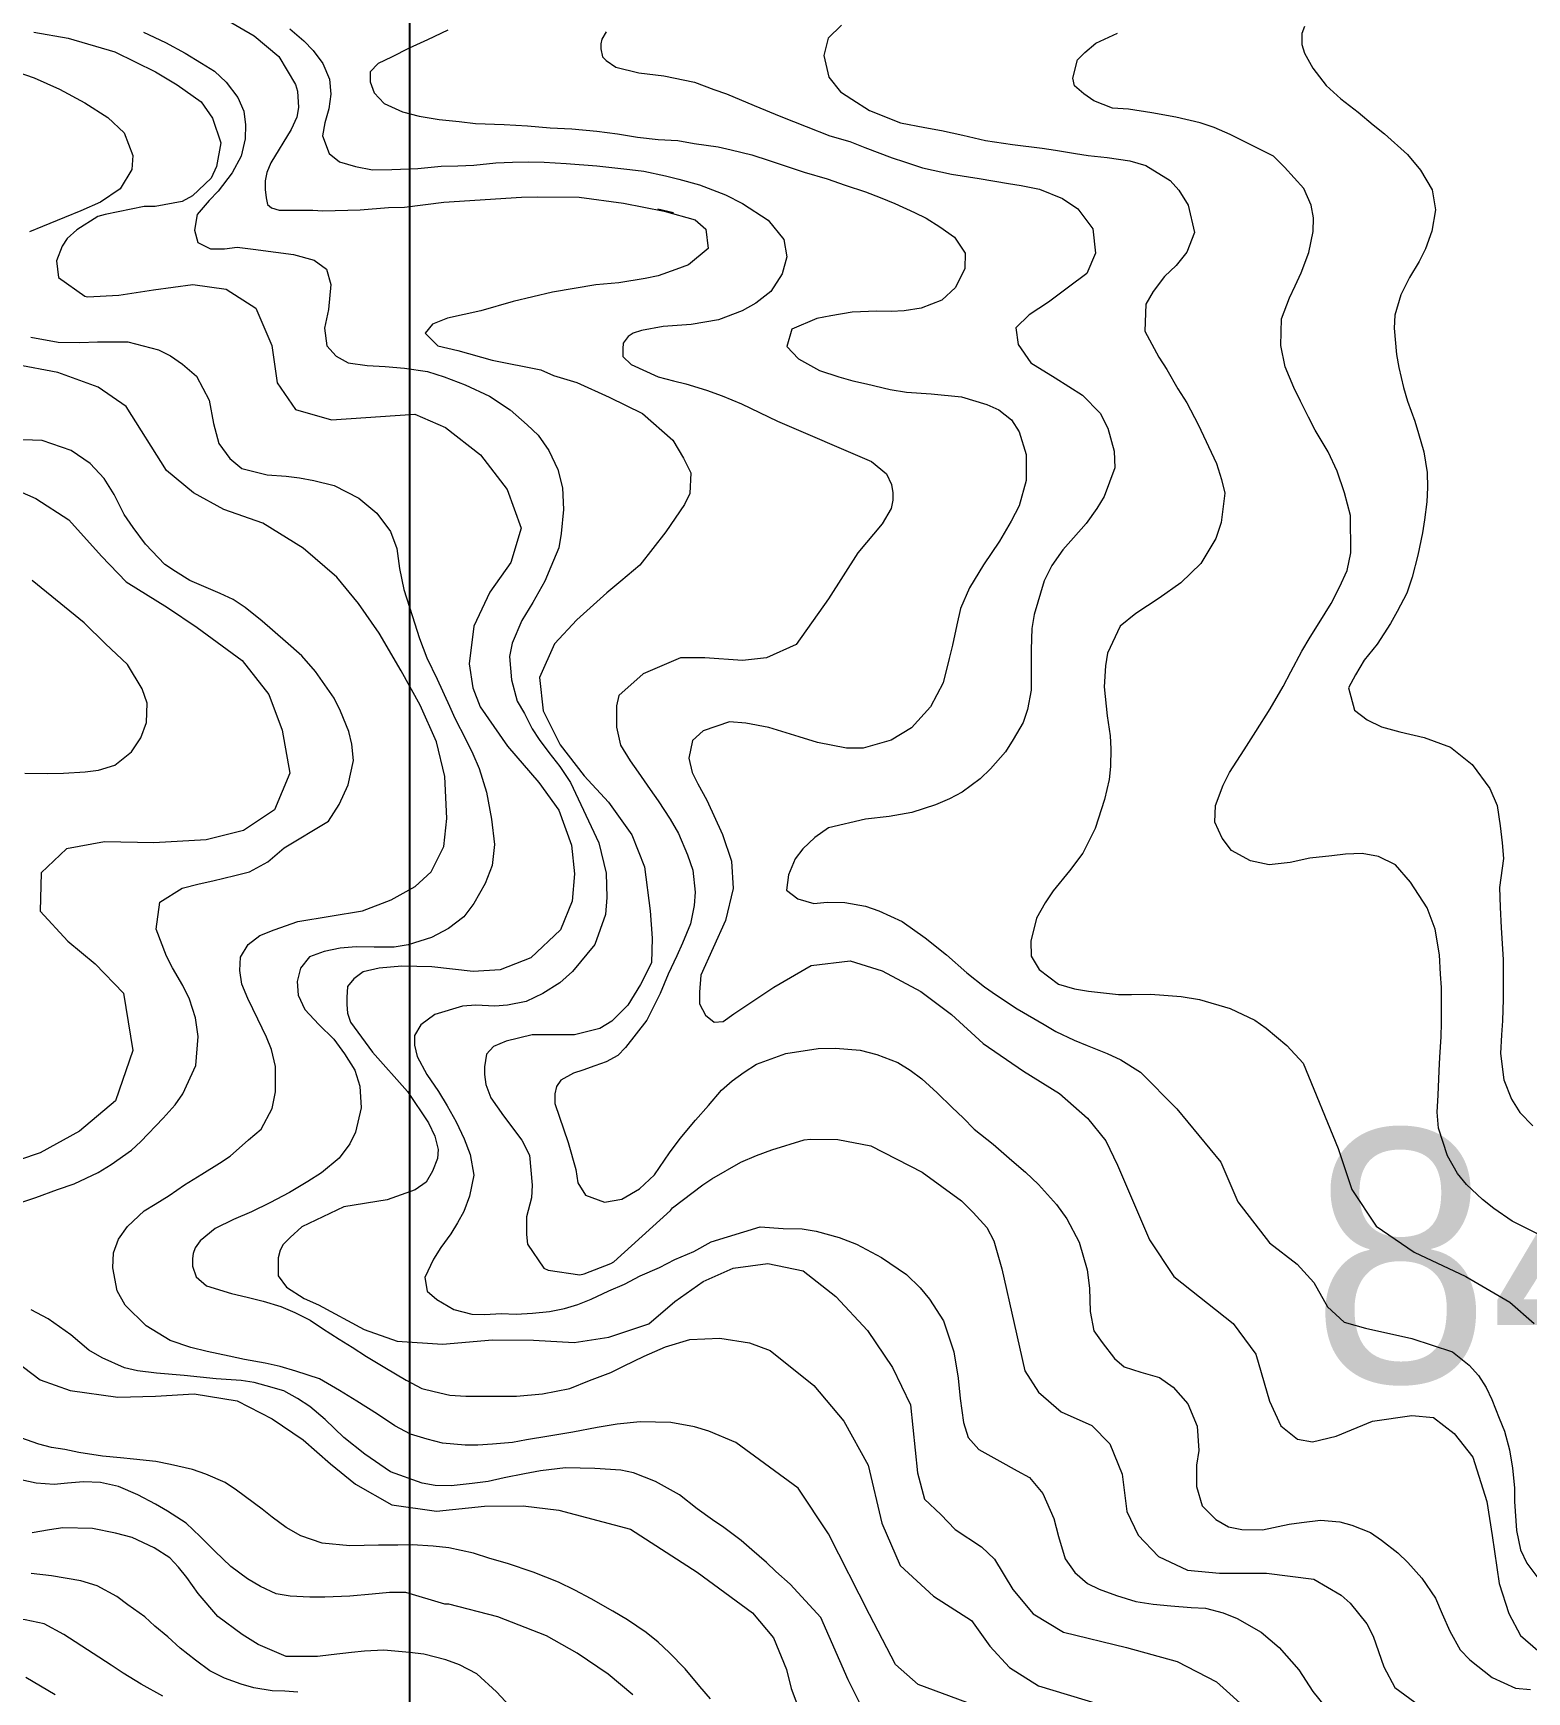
# Model space of a CAD drawing. Header units: metres. Extents: x 548946 to 557077, y 1838800 to 1845419.
# Drawn here: x 552881 to 553353, y 1840362 to 1840887 of the extents above; entities that cross this region are included whole.
import ezdxf
from ezdxf.enums import TextEntityAlignment as Align

# ---------------------------------------------------------------- set-up
doc = ezdxf.new("R2010")
doc.units = ezdxf.units.M
doc.header["$LTSCALE"] = 28
for name, color, linetype, lineweight in [('1', 7, 'Continuous', 13), ('2', 7, 'Continuous', 13), ('55', 7, 'Continuous', 35), ('60', 7, 'Continuous', 25)]:
    doc.layers.add(name, color=color, linetype=linetype, lineweight=lineweight)

msp = doc.modelspace()

# ---------------------------------------------------------------- linework, layer by layer
at = {"layer": '1'}
for points in [[(552940.37, 1840891.96), (552950.75, 1840885.99), (552958.59, 1840879.48), (552963.85, 1840870.61), (552964.48, 1840868.47), (552964.79, 1840863.33), (552964.22, 1840860.28), (552962.46, 1840856.33), (552956.05, 1840845.79), (552954.8, 1840842.71), (552954.24, 1840840.06), (552954.24, 1840837.4), (552954.52, 1840834.74), (552954.94, 1840832.65), (552956.19, 1840831.53), (552958.7, 1840830.83), (552960.93, 1840830.83), (552969.31, 1840830.8), (552972.44, 1840830.63), (552984.33, 1840830.91), (552993.31, 1840831.65), (552998.34, 1840831.82), (553010.74, 1840833.33), (553035.31, 1840834.89), (553040.34, 1840835.06), (553053.56, 1840834.98), (553067.64, 1840833.04), (553080.5, 1840830.56), (553080.5, 1840830.56), (553090.24, 1840827.78), (553093.68, 1840824.8), (553094.36, 1840818.66), (553088.19, 1840813.57), (553084.21, 1840812.09), (553078.61, 1840810.04), (553074.43, 1840809.19), (553066.16, 1840807.88), (553058.85, 1840807.2), (553045.12, 1840804.9), (553032.75, 1840801.97), (553022.46, 1840799.01), (553011.96, 1840796.68), (553007.13, 1840794.72), (553004.85, 1840791.87), (553008.92, 1840787.92), (553015.18, 1840786.41), (553026.01, 1840783.34), (553041.51, 1840780.27), (553045.46, 1840778.51), (553052.82, 1840776.35), (553063.06, 1840771.66), (553073.61, 1840766.48), (553083.22, 1840758.09), (553086.57, 1840752.38), (553088.9, 1840747.72), (553088.59, 1840741.2), (553086.91, 1840737.65), (553081, 1840729.09), (553072.73, 1840718.46), (553066.81, 1840713.39), (553062.29, 1840709.78), (553052.88, 1840701.23), (553045.83, 1840693.58), (553041.05, 1840682.94), (553042.22, 1840672.45), (553047.56, 1840661.65), (553055.12, 1840651.86), (553062.92, 1840643.53), (553070.28, 1840633.21), (553074.26, 1840623.03), (553076.03, 1840609.15), (553076.64, 1840600.48), (553076.43, 1840592.63), (553073.02, 1840585.78), (553069, 1840579.33), (553063.88, 1840574.21), (553060.16, 1840571.87), (553052.13, 1840569.86), (553038.72, 1840569.86), (553030.45, 1840567.85), (553026.43, 1840566.23), (553024.22, 1840563.82), (553023.62, 1840559.79), (553023.62, 1840557.37), (553024.02, 1840554.15), (553025.63, 1840549.92), (553029.65, 1840544.27), (553035.42, 1840536.59), (553037.89, 1840531.82), (553038.69, 1840522.32), (553038.49, 1840518.28), (553036.95, 1840512.28), (553036.93, 1840506.71), (553037.27, 1840503.64), (553042.39, 1840496.05)], [(553136.6, 1840889.35), (553132.37, 1840885.25), (553131.02, 1840879.77), (553132.56, 1840872.91), (553136.32, 1840868.25), (553139.83, 1840865.91), (553145.42, 1840862.36), (553155.21, 1840858.5), (553162.92, 1840857.01), (553168.23, 1840856.03), (553175.02, 1840854.57), (553182.1, 1840852.88), (553190.69, 1840851.61), (553200.06, 1840850.43), (553204.28, 1840849.86), (553210.65, 1840848.74), (553214.62, 1840848.14), (553220.67, 1840847.5), (553227.81, 1840846.47), (553232.92, 1840844.95), (553240.59, 1840840.2), (553243.27, 1840837.11), (553246.27, 1840832.37), (553248.26, 1840823.75), (553245.82, 1840817.5), (553242.51, 1840813.36), (553238.74, 1840809.82), (553235.22, 1840805.14), (553232.93, 1840801.12), (553232.58, 1840792.5), (553237, 1840784.27), (553239.51, 1840780.39), (553243.04, 1840774.27), (553245.86, 1840769.9), (553249.48, 1840763.02), (553255.27, 1840750.65), (553256.86, 1840745.62), (553257.86, 1840741.31), (553256.68, 1840731.95), (553255.01, 1840726.95), (553250.3, 1840719.02), (553243.95, 1840712.86), (553237.07, 1840708.07), (553229.67, 1840703.22), (553224.78, 1840699.17), (553220.77, 1840690.67), (553220.17, 1840686.7), (553219.74, 1840680.02), (553220.61, 1840670.88), (553221.58, 1840664.48), (553221.77, 1840660.34), (553221.74, 1840654.75), (553221.28, 1840650.67), (553219.76, 1840644.39), (553216.87, 1840635.22), (553212.92, 1840627.38), (553208.72, 1840621.84), (553203.57, 1840615.42), (553201, 1840611.63), (553198.28, 1840606.78), (553196.47, 1840599.55), (553196.61, 1840594.76), (553199.15, 1840590.61), (553205.26, 1840585.95), (553210.36, 1840584.44), (553214.73, 1840583.75), (553224.21, 1840582.71), (553228.38, 1840582.65), (553234.35, 1840582.79), (553238.54, 1840582.47), (553244.05, 1840582.03), (553249.88, 1840581.11)], [(552881.05, 1840887.18), (552891.89, 1840885.28), (552906.62, 1840880.96), (552919.5, 1840874.62), (552926.43, 1840870.46), (552934.03, 1840865.09), (552937.58, 1840859.91), (552940.25, 1840852.18), (552938.89, 1840844.65), (552937.1, 1840840.95), (552931.24, 1840835.38), (552927.94, 1840833.59), (552919.44, 1840831.99), (552915.94, 1840831.99), (552903.66, 1840829.46), (552901.27, 1840828.81), (552894.62, 1840824.57), (552891.55, 1840821.9), (552890.01, 1840819.4)], [(552915.75, 1840887.14), (552922.74, 1840883.88), (552928.96, 1840880.53), (552934.13, 1840877.33), (552938.18, 1840874.79), (552941.94, 1840871.3), (552945.59, 1840866.5), (552947.5, 1840862.16), (552947.98, 1840857.79), (552947.95, 1840853.36), (552946.6, 1840847.88), (552943.8, 1840842.63), (552939.37, 1840836.81), (552936.57, 1840833.9), (552932.77, 1840829.45), (552931.88, 1840824.54), (552932.96, 1840820.63), (552936.95, 1840818.6), (552941.38, 1840818.56), (552945.35, 1840819.13), (552950.49, 1840818.53), (552957.62, 1840817.49), (552963.16, 1840816.8), (552969.73, 1840815.05), (552973.69, 1840812.11), (552975, 1840807.31), (552974.31, 1840799.43), (552973.02, 1840793.44), (552973.75, 1840787.93), (552976.72, 1840784.61), (552980.46, 1840782.55), (552986.54, 1840781.66), (552992.16, 1840781.37), (552998.33, 1840780.88), (553005.61, 1840779.73), (553010.86, 1840778.1), (553017.51, 1840775.58), (553025.19, 1840772), (553031.78, 1840767.65), (553037.12, 1840762.91), (553040.6, 1840759.65), (553043.99, 1840754.82), (553046.87, 1840748.77), (553048.29, 1840742.94), (553048.65, 1840736.09), (553047.93, 1840728.47), (553047.13, 1840723.96), (553044.67, 1840717.96), (553042.69, 1840713.45), (553038.89, 1840706.66), (553035.48, 1840700.95), (553032.37, 1840693.85), (553031.53, 1840689.59), (553032.21, 1840682.26), (553034, 1840675.43), (553036.26, 1840671.52), (553038.73, 1840666.72), (553040.93, 1840663.32), (553043.98, 1840659.23), (553047.46, 1840654.8), (553050.88, 1840649.72), (553059.76, 1840630.7), (553062.17, 1840621.03), (553062.37, 1840613.37), (553061.97, 1840607.94), (553058.55, 1840598.47), (553051.48, 1840589.96), (553047.45, 1840586.39), (553042.11, 1840582.94), (553036.8, 1840580.41), (553030.94, 1840579.24), (553026.94, 1840578.93), (553020.92, 1840579.31), (553016.66, 1840578.97), (553007.96, 1840576.31), (553003.54, 1840573.08), (553001.53, 1840569.66), (553001.53, 1840566.64), (553002.33, 1840563.01), (553005.39, 1840557.31), (553009.1, 1840552)], [(553012.05, 1840887.73), (553005.63, 1840884.68), (552999.8, 1840882.09), (552994.26, 1840879.27), (552989.94, 1840877.21), (552987.48, 1840874.58), (552987.48, 1840873.1), (552987.48, 1840871.46), (552988.74, 1840868), (552991.85, 1840864.57)], [(553062.09, 1840887.25), (553060.78, 1840884.95), (553060.45, 1840883.47)], [(553060.45, 1840883.47), (553060.45, 1840881.83), (553060.94, 1840879.36), (553062.09, 1840878.21), (553065.23, 1840876.03), (553072.46, 1840874.23), (553080.36, 1840873.28), (553090.07, 1840871.35), (553096.18, 1840869.04), (553100.23, 1840867.66), (553108.96, 1840863.94), (553117.41, 1840860.45), (553125.43, 1840857.3), (553132.91, 1840854.35), (553139.22, 1840852.58), (553143.98, 1840850.63), (553152.66, 1840847.42), (553156.57, 1840846.16), (553162.25, 1840844.19), (553171.44, 1840842.21), (553180.18, 1840840.83), (553189.46, 1840839.25), (553193.42, 1840838.65), (553199.28, 1840837.47), (553206.5, 1840834.5), (553211.4, 1840831.26), (553216.14, 1840824.89), (553216.99, 1840817.18), (553214.18, 1840810.76), (553208.41, 1840806.48), (553202.04, 1840801.75), (553195.98, 1840797.7), (553191.75, 1840793.6), (553192.46, 1840788.34), (553196.48, 1840782.54), (553204.16, 1840777.79), (553212.83, 1840772.25), (553218.39, 1840766.62), (553220.87, 1840761.82), (553222.84, 1840754.62), (553223.03, 1840749.31), (553219.74, 1840740.23), (553217.42, 1840736.47), (553214.05, 1840731.67), (553209.99, 1840727.19), (553206.64, 1840723.32), (553203.16, 1840718.38), (553200.7, 1840713.56), (553197.57, 1840702.94), (553196.77, 1840698.43), (553196.59, 1840691.78), (553196.64, 1840683.07), (553196.58, 1840678.9), (553195.43, 1840672.79), (553194.06, 1840668.74), (553190.88, 1840663.31), (553188.45, 1840659.41), (553183.71, 1840654.07), (553180.42, 1840650.85), (553174.76, 1840646.71), (553170.71, 1840644.58), (553166.37, 1840642.67), (553158.83, 1840640.28), (553151.69, 1840638.97), (553144.23, 1840638.15), (553132.44, 1840635.42), (553128.1, 1840632.34), (553124.32, 1840628.8), (553121.95, 1840625.55), (553119.78, 1840620.5), (553119.14, 1840615.62), (553122.82, 1840612.9), (553127.79, 1840611.5), (553132.05, 1840611.84), (553137.64, 1840611.8), (553144.15, 1840610.57), (553148.35, 1840609.08), (553155.74, 1840605.73), (553163.07, 1840600.56), (553169.77, 1840595.18), (553176.25, 1840589.52), (553181.81, 1840585.06), (553185.61, 1840582.49), (553192.2, 1840578.14), (553200.67, 1840573.22), (553204.44, 1840570.91), (553210.21, 1840568.16), (553214.29, 1840566.53), (553220.68, 1840563.98), (553224.93, 1840561.98), (553231.21, 1840558.12), (553242.69, 1840546.46), (553256.65, 1840529.6), (553261.95, 1840517.08), (553272.05, 1840504.07), (553280.72, 1840497.33), (553286.01, 1840491.55), (553290.34, 1840483.84), (553295.63, 1840479.03), (553302.37, 1840477.1), (553317.08, 1840473.81)], [(553325.39, 1840550.8), (553325.72, 1840558.51), (553325.89, 1840562.82), (553326.36, 1840569.25), (553326.39, 1840573.67), (553326.42, 1840578.1), (553326.46, 1840584.87), (553326.12, 1840589.12), (553325.84, 1840595.2), (553324.42, 1840603.37), (553321.85, 1840610.11), (553316.67, 1840618.25), (553311.9, 1840623.71), (553306.54, 1840626.37), (553301.37, 1840627.23), (553296.06, 1840627.04), (553291.69, 1840626.56), (553284.75, 1840625.79), (553278.53, 1840624.46), (553271.85, 1840623.72), (553265.99, 1840624.9), (553260.03, 1840628.27), (553257.01, 1840632.1), (553254.76, 1840637.19), (553254.96, 1840642.41), (553257.37, 1840648.92), (553259.4, 1840652.91), (553263.94, 1840660.05), (553267.72, 1840665.92), (553272.26, 1840673.06), (553276.3, 1840680.13), (553278.79, 1840684.7), (553282.22, 1840691.32), (553284.85, 1840695.77), (553287.74, 1840700.25), (553291.48, 1840706.39), (553294.17, 1840711.5), (553296.58, 1840716.83), (553297.78, 1840722.43), (553297.65, 1840734.25), (553295.69, 1840741.44), (553293.38, 1840748.21), (553290.62, 1840754.41), (553286.48, 1840761.24), (553284.35, 1840765.3), (553281.84, 1840770.35), (553279.67, 1840774.67), (553277, 1840781.26), (553275.6, 1840788), (553275.84, 1840796.48), (553278.36, 1840803.13), (553280.16, 1840806.84), (553282.05, 1840810.95), (553284.45, 1840817.46), (553285.8, 1840824.11), (553285.98, 1840828.42), (553285.15, 1840832.36), (553282.87, 1840837.7), (553276.8, 1840844.45), (553273.29, 1840847.96), (553259.54, 1840854.77), (553254.48, 1840856.95), (553250.03, 1840858.41), (553242.41, 1840860.3), (553234.75, 1840861.59), (553227.37, 1840862.74), (553222.28, 1840863.07), (553216.38, 1840865.37), (553213.26, 1840867.67), (553210.31, 1840870.14), (553209.82, 1840872.61), (553211.3, 1840878.36), (553213.59, 1840880.67), (553217.08, 1840883.65), (553223.88, 1840886.87)], [(552872.94, 1840875.53), (552881.19, 1840872.67), (552889.12, 1840869.12), (552897.14, 1840864.8), (552904.42, 1840860.14), (552909.64, 1840855.26), (552912.37, 1840848.14), (552912.08, 1840843.69), (552908.33, 1840837.55), (552902.16, 1840833.36), (552895.96, 1840830.6), (552890.74, 1840828.46), (552883.77, 1840825.62), (552879.65, 1840823.99)], [(552991.85, 1840864.57), (552997.72, 1840861.96), (553002.95, 1840860.59), (553009.31, 1840859.47), (553015.62, 1840858.86), (553020.76, 1840858.26), (553029.9, 1840857.96), (553037.24, 1840857.47), (553044.46, 1840856.84), (553051.25, 1840856.55), (553059.13, 1840855.85), (553065.73, 1840855.02), (553072.09, 1840853.9), (553078.55, 1840853.18), (553084.83, 1840852.83), (553089.99, 1840851.97), (553097.53, 1840850.85), (553101.67, 1840849.87), (553108.21, 1840848.38), (553113.74, 1840846.52), (553118.74, 1840844.86), (553124.82, 1840842.8), (553132.07, 1840840.73), (553137.75, 1840838.76), (553144.23, 1840836.61), (553148.85, 1840834.78), (553153.47, 1840832.95), (553159.64, 1840830.12), (553163.35, 1840828.31), (553167.69, 1840825.54), (553172.34, 1840822.28), (553175.76, 1840817.19), (553175.64, 1840812.37), (553172.66, 1840806.32), (553168.29, 1840802.33), (553161.81, 1840799.79), (553156.44, 1840798.94), (553152.3, 1840798.74), (553147.73, 1840798.89), (553139.96, 1840798.56), (553133.2, 1840797.42), (553128.74, 1840796.54), (553120.91, 1840793.21), (553119.31, 1840787.7), (553122.99, 1840783.81), (553129.64, 1840780.12), (553135.72, 1840778.06), (553140.14, 1840776.86), (553144.54, 1840775.91), (553152.02, 1840774.13), (553157.18, 1840773.27), (553164.92, 1840772.69), (553174.51, 1840771.8), (553182.59, 1840769.31), (553186.42, 1840767.65), (553190.41, 1840764.45), (553192.78, 1840760.67), (553195, 1840753.51), (553194.99, 1840745.31), (553192.75, 1840737.26), (553190.29, 1840732.44), (553186.58, 1840726.05), (553181.54, 1840718.6), (553177.14, 1840711.35), (553174.22, 1840704.79), (553173.1, 1840699.59), (553171.73, 1840693.2), (553170.64, 1840688.92), (553168.74, 1840681.3), (553164.77, 1840673.7), (553158.74, 1840667.06), (553152.28, 1840663.1), (553143.46, 1840660.56), (553138.12, 1840660.63), (553128.95, 1840662.35), (553123.16, 1840664.18), (553113.6, 1840667.16), (553106.29, 1840668.56), (553101.18, 1840668.91), (553092.78, 1840666.04), (553089.47, 1840663.07), (553088.26, 1840657.48), (553089.29, 1840652.91), (553091.11, 1840649.34), (553094.02, 1840644.19), (553098.93, 1840633.32), (553101.75, 1840624.86), (553102.35, 1840616.2), (553099.85, 1840606.06), (553092.1, 1840588.8), (553091.7, 1840583.36), (553091.7, 1840579.73), (553093.51, 1840576.1), (553096.32, 1840573.89), (553099.13, 1840574.09), (553102.55, 1840576.51), (553115.2, 1840584.97), (553126.95, 1840591.84), (553139.35, 1840593.35), (553149.41, 1840590.19), (553161.67, 1840583.65)], [(552890.01, 1840819.4), (552888.19, 1840814.79), (552888.9, 1840809.56), (552897.2, 1840803.62), (552898, 1840803.45), (552907.92, 1840803.9), (552918.87, 1840805.63), (552931.38, 1840807.28), (552941.9, 1840805.86), (552951.26, 1840799.78), (552956.32, 1840788.03), (552958.02, 1840776.18), (552963.88, 1840767.76), (552975.25, 1840764.49), (553001.61, 1840766.25), (553011.28, 1840762.02), (553022.34, 1840753.4), (553030.81, 1840742.43), (553035.28, 1840730.23), (553031.95, 1840719.37), (553025.35, 1840709.96), (553020.21, 1840699.15), (553018.77, 1840687.32), (553019.98, 1840679.67), (553022.25, 1840673.73), (553030.9, 1840661.22), (553040.85, 1840649.76), (553047.13, 1840641), (553051.13, 1840629.9), (553052.13, 1840620.84), (553051.33, 1840612.17), (553047.71, 1840603.11), (553038.27, 1840594.24), (553028.63, 1840590.42), (553020.04, 1840589.94), (553006.95, 1840591.42), (552997.51, 1840591.62), (552990.28, 1840591.01), (552985.26, 1840589.81), (552982.25, 1840587.59), (552980.24, 1840585.17), (552980.04, 1840581.75), (552980.04, 1840579.53), (552980.24, 1840576.71), (552981.24, 1840573.89), (552988.16, 1840564.37), (552999.25, 1840552.01), (553005.95, 1840542.05), (553007.96, 1840537.82), (553008.96, 1840533.59), (553008.76, 1840530.77), (553007.16, 1840526.74), (553005.15, 1840523.31), (553001.73, 1840520.89), (552992.83, 1840517.74), (552979.09, 1840515.44), (552965.79, 1840509.2), (552962.17, 1840505.78), (552959.96, 1840503.56), (552958.96, 1840501.75), (552958.35, 1840499.33), (552958.35, 1840496.91), (552958.35, 1840493.69), (552960.97, 1840490.06), (552966.59, 1840486.43), (552971.13, 1840484.5), (552985.6, 1840476.66), (552995.98, 1840473.02), (553010.34, 1840472.02), (553026.12, 1840473.39), (553039.09, 1840473.27), (553052, 1840472.5), (553062.94, 1840474.24), (553075.68, 1840478.5), (553083.84, 1840485.5), (553092.86, 1840491.81), (553102.35, 1840496.1), (553113.33, 1840497.58), (553124.47, 1840495.19), (553134.82, 1840487.15), (553144.83, 1840476.34), (553152.74, 1840464.66), (553158.39, 1840452.84), (553160.64, 1840431.33), (553162.88, 1840422.98), (553168.02, 1840418.16), (553172.51, 1840413.35), (553180.85, 1840407.89), (553185.02, 1840404.04), (553190.8, 1840394.4), (553197.21, 1840386.7), (553206.84, 1840380.92), (553226.73, 1840376.1), (553242.77, 1840371.61), (553255.29, 1840365.18), (553265.88, 1840355.55)], [(552880.08, 1840790.61), (552888.7, 1840789.09), (552895.61, 1840788.94), (552901.18, 1840789.17), (552910.8, 1840789.19), (552920.45, 1840786.61), (552924.3, 1840784.69), (552928.09, 1840782.12), (552932.55, 1840778.31), (552936.51, 1840770.69), (552937.84, 1840763.29), (552939.58, 1840756.98), (552943.08, 1840752.29), (552946.82, 1840749.06), (552954.84, 1840747.09), (552960.87, 1840746.71), (552965.09, 1840746.13), (552969.6, 1840745.33), (552976.02, 1840743.7), (552983.87, 1840739.75), (552989.61, 1840734.92), (552993.88, 1840729.15), (552995.91, 1840723.78), (552996.73, 1840717.49), (552998.12, 1840710.75), (553000.71, 1840702.59), (553003.07, 1840695.3), (553005.44, 1840689.19), (553008.66, 1840682.39), (553012.59, 1840673.85), (553014.3, 1840670.14), (553017.77, 1840663.37), (553019.97, 1840658.8), (553021.91, 1840654.2), (553024.3, 1840646.66), (553025.89, 1840638.12), (553026.76, 1840630.15), (553026.07, 1840623.45), (553023.84, 1840617.74), (553020.24, 1840611.49), (553017.06, 1840607.24), (553012.26, 1840603.59), (553006.86, 1840600.65), (552999.44, 1840598.4), (552995.1, 1840597.66), (552988.73, 1840597.61), (552982.99, 1840597.76), (552977.97, 1840597.34), (552972.88, 1840596.26), (552968.26, 1840594.58), (552965.4, 1840591.01), (552964.31, 1840586.73), (552964.65, 1840582.48), (552966.84, 1840577.91), (552971.26, 1840573.19), (552975.94, 1840568.5), (552979.3, 1840563.93), (552982.61, 1840558.7), (552984.21, 1840553.68), (552984.57, 1840546.82)], [(552876.93, 1840516.89), (552881.7, 1840518.46), (552888.58, 1840520.91), (552893.84, 1840522.79), (552901.38, 1840526.35), (552905.52, 1840528.89), (552911.92, 1840533.36), (552914.87, 1840536.16), (552921.98, 1840543.57), (552925.81, 1840547.77), (552928.16, 1840551.28), (552932.25, 1840560.18), (552933.06, 1840569.37), (552932.15, 1840575.26), (552930.33, 1840581.17), (552928.16, 1840585.48), (552924.94, 1840591.11), (552922.97, 1840594.79), (552919.7, 1840603.28), (552920.96, 1840611.87), (552928.02, 1840616.29), (552933.33, 1840617.65), (552937.64, 1840618.65), (552944.61, 1840620.33), (552949.3, 1840621.49), (552955.07, 1840624.6), (552960.3, 1840629.08), (552974.32, 1840637.51), (552977.64, 1840642.82), (552980.47, 1840648.99), (552982.22, 1840656.72), (552981.66, 1840661.86), (552980.69, 1840665.92), (552978.04, 1840672.26), (552976.02, 1840676.46), (552970.14, 1840684.91), (552965.84, 1840689.77), (552960.64, 1840694.4), (552953.31, 1840700.75), (552947.89, 1840705.09), (552944.1, 1840707.67), (552939.99, 1840709.56), (552930.43, 1840713.7), (552925.83, 1840716.45), (552922.47, 1840718.68), (552916.42, 1840725.17), (552912.46, 1840730.45), (552909.66, 1840734.57), (552906.5, 1840740.85), (552903.33, 1840745.97), (552898.91, 1840750.68), (552892.86, 1840754.83), (552883.67, 1840757.98), (552874.54, 1840758.27)], [(552867.49, 1840745.78), (552881.65, 1840739.58), (552892.11, 1840732.84), (552902.46, 1840721.3), (552910.23, 1840713.22), (552923.31, 1840705.09), (552932.69, 1840698.75), (552946.93, 1840688.29), (552955.38, 1840677.57), (552959.62, 1840666.25), (552962.03, 1840652.66), (552957.23, 1840641.12), (552947.33, 1840634.58), (552935.62, 1840631.59), (552919.01, 1840630.65), (552903.43, 1840630.99), (552891.37, 1840628.75), (552883.41, 1840621.13), (552883.07, 1840609.04), (552891.77, 1840599.52), (552900.47, 1840592.32), (552909.4, 1840583.08), (552912.33, 1840564.89), (552906.84, 1840548.99), (552895.47, 1840539.44), (552883.01, 1840532.61), (552869.54, 1840528.01)], [(552878.23, 1840652.68), (552885.4, 1840652.56), (552890.45, 1840652.73), (552897.31, 1840653.09), (552901.53, 1840653.69), (552906.7, 1840655.17), (552911.96, 1840659.39), (552914.85, 1840663.87), (552916.65, 1840668.75), (552916.88, 1840674.89), (552915.35, 1840679.4), (552910.73, 1840687.08), (552903.77, 1840693.6), (552896.92, 1840700.26), (552880.49, 1840713.67)], [(553161.67, 1840583.65), (553171.42, 1840576.32), (553181.37, 1840567.19), (553194.14, 1840558.37), (553205.54, 1840551.35), (553214.44, 1840543.53), (553220.2, 1840536.41), (553223.93, 1840528.64), (553234.03, 1840505.04), (553241.73, 1840493.48), (553260.5, 1840478.55), (553267.72, 1840468.91), (553272.05, 1840453.98), (553275.56, 1840446.14), (553280.89, 1840441.97), (553285.64, 1840441.08), (553293.06, 1840442.87), (553304.62, 1840447.63), (553317.08, 1840449.41), (553323.9, 1840448.82), (553330.43, 1840443.76), (553336.36, 1840436.32), (553340.74, 1840422.22), (553342.48, 1840411.51), (553344.72, 1840396.31), (553347.7, 1840386.84), (553351.43, 1840379.86), (553356.89, 1840375.13)], [(553249.88, 1840581.11), (553259.55, 1840578.28), (553267.37, 1840574.59), (553270.91, 1840571.99), (553277.46, 1840566.52), (553282.64, 1840560.91), (553293.71, 1840533.93), (553298.04, 1840520.93), (553305.74, 1840509.37), (553317.77, 1840501.18), (553334.14, 1840493.48), (553348.09, 1840485.29), (553355.79, 1840478.55)], [(553009.1, 1840552), (553011.81, 1840547.48), (553014.72, 1840542.34), (553017.25, 1840537.03), (553019.1, 1840532.03), (553020.21, 1840525.52), (553018.86, 1840518.87), (553017.06, 1840513.99), (553015.11, 1840510.39), (553013.03, 1840506.91), (553009.85, 1840502.66), (553007.54, 1840498.89), (553004.79, 1840493.13), (553005.53, 1840488.79), (553008.55, 1840486.13), (553013.97, 1840482.95), (553019.6, 1840481.49), (553023.77, 1840481.43), (553028.93, 1840481.74), (553033.64, 1840481.48), (553038.81, 1840481.79), (553044.21, 1840482.38), (553048.92, 1840483.29), (553053.2, 1840484.54), (553057.43, 1840486.31), (553063, 1840488.87), (553067.97, 1840490.98), (553072.89, 1840493.6), (553078.97, 1840496.23), (553083.88, 1840498.85), (553089.85, 1840501.33), (553095.37, 1840504.4), (553110.85, 1840509.1), (553118.18, 1840508.61), (553124.18, 1840508.49), (553128.55, 1840507.8), (553135.8, 1840505.73), (553141.36, 1840503.62), (553149.24, 1840499.41), (553157.11, 1840494.04), (553161.48, 1840489.84), (553164.47, 1840486.26), (553168.86, 1840479.46), (553172.17, 1840469.55), (553173.47, 1840461.24), (553174.18, 1840454.82), (553175.14, 1840447.25), (553176.71, 1840442.48), (553179.99, 1840438.68), (553186.64, 1840434.99), (553192.17, 1840431.96), (553196.05, 1840429.79), (553200.24, 1840424.79), (553203.72, 1840416.84), (553205.26, 1840411.16), (553207.33, 1840404.11), (553210.41, 1840399.76), (553214.44, 1840396.31), (553218.15, 1840394.5), (553223.57, 1840392.5), (553229.76, 1840390.58), (553235.19, 1840389.75), (553240.84, 1840389.2), (553247.26, 1840388.74), (553251.72, 1840388.45), (553257.34, 1840386.98), (553261.82, 1840385.27), (553269.33, 1840380.89), (553275.06, 1840376.06), (553281.31, 1840368.95), (553285.7, 1840362.15), (553291.11, 1840355.46)], [(553356.76, 1840506.92), (553352.76, 1840508.95), (553348.77, 1840510.98), (553343, 1840514.9), (553339.44, 1840517.76), (553334.36, 1840522.53), (553331.51, 1840525.99), (553328.29, 1840531.62), (553325.5, 1840540.41), (553325.08, 1840545.44), (553325.39, 1840550.8)], [(552984.57, 1840546.82), (552982.82, 1840539.09), (552981.02, 1840535.38), (552977.62, 1840530.84), (552972.02, 1840526.19), (552967.76, 1840523.51), (552961.9, 1840520.01), (552955.76, 1840516.73), (552949.96, 1840513.88), (552944.25, 1840511.43), (552938.45, 1840508.58), (552933.65, 1840504.77), (552932.04, 1840502.55), (552931.44, 1840500.74), (552931.24, 1840499.13), (552931.24, 1840496.71), (552932.44, 1840493.29), (552935.66, 1840490.46), (552943.57, 1840488.08), (552948.51, 1840486.93), (552953.59, 1840485.67), (552959.24, 1840483.95), (552963.61, 1840482.09), (552968.43, 1840479.63), (552972.37, 1840476.94), (552977.68, 1840473.62), (552981.73, 1840471.08), (552986.35, 1840468.08), (552992.06, 1840464.67), (552998.88, 1840460.61), (553003.84, 1840458.04), (553007.72, 1840457.04), (553012.66, 1840455.89), (553017.77, 1840455.54), (553024.8, 1840455.53), (553033.76, 1840455.61), (553042.01, 1840456.26), (553050.67, 1840457.99), (553056.89, 1840460.5), (553063.63, 1840463.06), (553067.58, 1840465.06), (553074.12, 1840468.25), (553080.94, 1840471.21), (553088.63, 1840473.49), (553098.08, 1840473.88), (553107.47, 1840472.44), (553113.98, 1840470.04), (553127.82, 1840458.95), (553137.3, 1840447.71), (553145, 1840433.74), (553149.33, 1840415.44), (553155.11, 1840401.95), (553165.69, 1840392.32), (553177.73, 1840384.61), (553183.5, 1840376.42), (553189.76, 1840369.68), (553198.9, 1840363.9), (553218.15, 1840358.12)], [(553042.39, 1840496.05), (553043.75, 1840495.42), (553053.76, 1840493.94), (553055.15, 1840494.23), (553063.6, 1840497.5), (553064.56, 1840498.12), (553082.45, 1840514.36), (553083.13, 1840515.21), (553092.69, 1840522.49), (553095.59, 1840524.37), (553104.71, 1840529.66), (553109.66, 1840531.76), (553114.52, 1840533.47), (553124.79, 1840536.68), (553126.83, 1840536.91), (553135.39, 1840536.82), (553145.86, 1840534.75), (553162.06, 1840526.44), (553174.6, 1840517.34), (553178.24, 1840513.73), (553182.54, 1840508.9), (553184.83, 1840504.68), (553187.35, 1840495.87), (553191.2, 1840478.53), (553194.57, 1840463.6), (553198.9, 1840456.86), (553206.12, 1840450.6), (553215.75, 1840446.26), (553221.52, 1840440.48), (553225.37, 1840430.85), (553226.91, 1840419.06), (553230.47, 1840411.63), (553236.92, 1840404.84), (553246.07, 1840400.5), (553256.17, 1840399.54), (553271.09, 1840399.54), (553286.05, 1840397.7), (553294.68, 1840392.6), (553297.55, 1840390.07), (553302.81, 1840383.53), (553304.8, 1840379.61), (553308.21, 1840369.89), (553311.65, 1840363.4), (553321.13, 1840356.39)], [(553146.44, 1840350.41), (553138.74, 1840365.83), (553130.08, 1840385.57), (553120.3, 1840396.08), (553115.82, 1840400.14), (553112.91, 1840402.94), (553108.18, 1840406.97), (553104.87, 1840409.86), (553099.33, 1840414.06), (553095.82, 1840416.41), (553090.89, 1840419.89), (553085.32, 1840424.35), (553077.7, 1840428.59), (553070.77, 1840431.34), (553066.77, 1840432.2), (553058.52, 1840432.72), (553049.27, 1840432.87), (553041.3, 1840431.99), (553036.34, 1840431.05), (553029.85, 1840429.69), (553024.77, 1840428.61), (553019.77, 1840427.93), (553013.09, 1840427.19), (553008.01, 1840427.28), (553003.9, 1840428), (552993.88, 1840431.58), (552985.72, 1840437.19), (552979.16, 1840442.45), (552973.2, 1840448.16), (552968.32, 1840452.31), (552964.52, 1840454.88), (552960.1, 1840457.25), (552954.59, 1840458.86), (552950.71, 1840459.86), (552946.6, 1840460.58), (552938.75, 1840461.01), (552928.61, 1840462.11), (552919.82, 1840462.83), (552913.88, 1840463.61), (552909.74, 1840464.58), (552902.64, 1840467.7), (552898.47, 1840470.1), (552892.74, 1840474.94), (552885.55, 1840480), (552880.15, 1840482.91)], [(553317.08, 1840473.81), (553329.91, 1840469.63), (553335.19, 1840465.4), (553338.16, 1840462.08), (553340.52, 1840458.31), (553342.38, 1840454.48), (553344.71, 1840448.63), (553346.33, 1840444.52), (553347.9, 1840438.58), (553348.92, 1840432.84), (553349.49, 1840426.52), (553349.57, 1840422.24), (553350.19, 1840413.08), (553351.38, 1840406.97), (553353.4, 1840402.77), (553358.14, 1840396.39)], [(552872.49, 1840468.75), (552883.1, 1840460.73), (552892.54, 1840457.38), (552907.67, 1840455.3), (552919.55, 1840455.59), (552931.78, 1840456.3), (552945.37, 1840454.05), (552956.49, 1840448.42), (552966.3, 1840441.74), (552974.91, 1840434.15), (552982.87, 1840427.78), (552994.36, 1840421.15), (553008.44, 1840419.22), (553023.68, 1840420.78), (553035.85, 1840420.84), (553047.13, 1840419.5), (553069.82, 1840413.48), (553090.89, 1840399.88), (553108.38, 1840387.06), (553115.09, 1840379.13), (553119.19, 1840369.09), (553120.68, 1840363.05), (553124.74, 1840352.2)], [(552908.46, 1840436.09), (552902.81, 1840436.64), (552895.27, 1840437.76), (552890.87, 1840438.7), (552886.65, 1840439.28), (552882.62, 1840440.4), (552876.94, 1840442.37)], [(553095.17, 1840359.76), (553091.75, 1840363.68), (553087.1, 1840369.28), (553082.11, 1840374.45), (553078.63, 1840377.71), (553074.77, 1840380.79), (553068.87, 1840384.83), (553064.27, 1840387.57), (553057.34, 1840391.49), (553052.23, 1840394.18), (553047.01, 1840396.73), (553038.99, 1840399.87), (553030.88, 1840402.62), (553025.37, 1840404.23), (553020.12, 1840405.86), (553012.39, 1840407.61), (553007.39, 1840408.1), (553000.71, 1840408.53), (552996.17, 1840408.42), (552990.06, 1840408.4), (552980.98, 1840408.18), (552972.3, 1840409.05), (552965.54, 1840411.42), (552960.83, 1840414.03), (552956.44, 1840417.31), (552953.3, 1840419.83), (552945.22, 1840425.83), (552941.57, 1840428.29), (552935.43, 1840430.87), (552931.24, 1840432.36), (552924.3, 1840433.93), (552919.65, 1840434.85), (552912.54, 1840435.63), (552908.46, 1840436.09)], [(553070.59, 1840361.1), (553062.74, 1840367.61), (553052.93, 1840374.29), (553043.27, 1840379.7), (553027.83, 1840385.75), (553012.36, 1840389.73), (553011.08, 1840389.81), (552998.79, 1840393.46), (552993.62, 1840393.41), (552988.11, 1840392.93), (552981.06, 1840392.29), (552973.08, 1840391.93), (552968.42, 1840391.93), (552962.17, 1840392.28), (552957.68, 1840393.08), (552952.76, 1840395.38), (552948.62, 1840397.77), (552943.39, 1840401.73), (552938.34, 1840406.48), (552933.69, 1840411.14), (552929.2, 1840415.44), (552923.35, 1840419.19), (552919.49, 1840421.36), (552913.98, 1840424.37), (552907.87, 1840426.94), (552902.16, 1840428.25), (552896.71, 1840428.43), (552891.71, 1840428), (552887.47, 1840427.67), (552881.74, 1840428.07), (552876.96, 1840429.1)], [(552964.61, 1840361.87), (552960.43, 1840362.19), (552956.4, 1840362.39), (552950.6, 1840363.31), (552946.6, 1840364.42), (552941.34, 1840366.3), (552936.69, 1840368.63), (552932.17, 1840372.02), (552927.34, 1840375.89), (552923.46, 1840379.47), (552919.34, 1840382.77), (552916.16, 1840385.79), (552910.82, 1840389.6), (552907.3, 1840392.19), (552901.11, 1840395.52), (552895.88, 1840397.14), (552886.65, 1840398.71), (552880.23, 1840399.43)], [(552921.83, 1840360.7), (552915.04, 1840364.5), (552909.33, 1840367.91), (552905.54, 1840370.48), (552899.8, 1840374.14), (552890.56, 1840380.15), (552884.34, 1840383.49), (552878.34, 1840384.78), (552874.29, 1840384.99), (552870.21, 1840385.45), (552865.33, 1840386.08), (552860.84, 1840386.63), (552852.85, 1840391.86)], [(552878.52, 1840366.7), (552887.82, 1840361.13)]]:
    msp.add_lwpolyline(points, dxfattribs=at)
msp.add_lwpolyline([(553080.5, 1840830.56), (553083.39, 1840830), (553078.47, 1840831.14)], close=True, dxfattribs=at)
at = {"layer": '2'}
for points in [[(552962.06, 1840888.21), (552966.51, 1840884.41), (552969.45, 1840881.35), (552972.5, 1840877.26), (552974.61, 1840872.29), (552975, 1840867.53), (552974.34, 1840862.9), (552973.14, 1840858.48), (552972.42, 1840854.37), (552974.47, 1840848.74), (552977.75, 1840846.11), (552982.86, 1840844.59), (552988.17, 1840843.62), (552994.28, 1840843.64), (553002.56, 1840844.03), (553009.9, 1840844.71), (553015.21, 1840844.9), (553020.26, 1840845.07), (553027.2, 1840845.83), (553032.51, 1840846.03), (553037.71, 1840846.08), (553042.53, 1840845.96), (553049.47, 1840845.55), (553059.18, 1840844.8), (553069.57, 1840843.74), (553074.05, 1840843.19), (553080.85, 1840841.73), (553085.13, 1840840.64), (553091.69, 1840838.89), (553095.78, 1840837.26), (553099.86, 1840835.63), (553105.22, 1840832.97), (553113.35, 1840827.62), (553118.32, 1840821.53), (553119.31, 1840816.05), (553117.82, 1840810.68), (553114.27, 1840805.09), (553109.47, 1840801.44), (553105.19, 1840799.02), (553097.71, 1840796.11), (553089.02, 1840794.64), (553080.12, 1840794.05), (553073.33, 1840792.79), (553070.69, 1840791.9), (553069.11, 1840790.85), (553067.53, 1840788.73), (553067.35, 1840786.97), (553067.35, 1840784.5), (553069.99, 1840782.04), (553078.62, 1840778.14), (553083.44, 1840776.85), (553087.32, 1840775.85), (553093.91, 1840773.85), (553098.8, 1840772.04), (553104.93, 1840769.52), (553116.29, 1840764.04), (553146.04, 1840751.28), (553150.81, 1840747.36), (553152.42, 1840744), (553152.86, 1840741.36), (553152.86, 1840739.02), (553152.27, 1840736.38), (553149.5, 1840731.55), (553141.79, 1840722.36), (553132.44, 1840707.89), (553122.24, 1840693.43), (553112.89, 1840689.18), (553105.24, 1840688.33), (553093.34, 1840689.18), (553085.69, 1840689.18), (553073.8, 1840684.08), (553066.15, 1840677.27), (553065.42, 1840674.03), (553065.42, 1840667.25), (553066.69, 1840661.55), (553069.76, 1840656.61), (553072.24, 1840652.98), (553076.09, 1840647.55), (553078.57, 1840643.92), (553082.33, 1840638.09), (553085.04, 1840633.58), (553087.86, 1840626.87), (553089.57, 1840621.98), (553090.33, 1840615.05), (553090.02, 1840610.85), (553088.84, 1840605), (553086.26, 1840598.86), (553084.49, 1840594.89)], [(553283.11, 1840888.89), (553282.29, 1840886.75), (553282.29, 1840883.29), (553283.11, 1840880.5), (553285.73, 1840875.73), (553289.96, 1840870.22), (553294.58, 1840866.04), (553300.11, 1840861.84), (553304.85, 1840857.81), (553308.42, 1840854.95), (553315.63, 1840848.47), (553319.83, 1840843.46), (553323.5, 1840837.24), (553324.58, 1840830.98), (553323.38, 1840824.22), (553321.4, 1840818.54)], [(553321.4, 1840818.54), (553319.37, 1840814.54), (553316.28, 1840809.52), (553313.51, 1840804.01), (553311.62, 1840797.56), (553311.41, 1840793.51), (553312.2, 1840785.14), (553312.91, 1840781.06), (553314.39, 1840774.72), (553315.64, 1840770.43), (553318.04, 1840764.06), (553319.12, 1840760.15), (553320.8, 1840754.35), (553321.9, 1840747.84), (553322.04, 1840743.05), (553321.75, 1840738.59), (553321.09, 1840732.8), (553320.37, 1840728.69), (553318.94, 1840721.64), (553317.1, 1840714.67), (553315.44, 1840709.68), (553312.44, 1840703.88), (553310.26, 1840700), (553306.03, 1840693.55), (553301.92, 1840688.42), (553299.17, 1840683.82), (553297.03, 1840679.69), (553298.85, 1840672.6), (553302.95, 1840669.54), (553307.49, 1840667.31), (553313.26, 1840665.74), (553320.99, 1840663.99), (553329.27, 1840660.87), (553336.12, 1840655.38), (553341.76, 1840647.81), (553344.04, 1840642.47), (553345.01, 1840636.07), (553345.6, 1840630.67), (553346.02, 1840625.65), (553344.82, 1840616.54), (553344.98, 1840610.32), (553345.32, 1840603.72), (553345.6, 1840598.81), (553345.91, 1840593.64), (553345.96, 1840586.1), (553345.98, 1840581.16), (553345.69, 1840574.37), (553345.4, 1840569.92), (553345.14, 1840564.03), (553346.19, 1840555.7), (553348.55, 1840549.58), (553351.23, 1840545.33), (553355.34, 1840541.1)], [(553176.28, 1840358.6), (553160.88, 1840364.38), (553153.66, 1840370.64), (553145.48, 1840386.54), (553132.49, 1840412.06), (553122.86, 1840426.51), (553103.13, 1840440.96), (553094.62, 1840444.45), (553090.11, 1840445.82), (553082.55, 1840447.2), (553072.9, 1840447.44), (553065.56, 1840446.76), (553059.31, 1840445.68), (553051.54, 1840444.17), (553044, 1840442.95), (553036.97, 1840441.79), (553032.52, 1840440.91), (553026.21, 1840440.34), (553021.56, 1840440.09), (553017.53, 1840440.04), (553010.31, 1840440.67), (553005.48, 1840441.96), (553000.23, 1840443.6), (552995.26, 1840446.17), (552989.79, 1840449.86), (552983.22, 1840453.95), (552977.77, 1840457.38), (552971.38, 1840461.1), (552963.96, 1840463.53), (552958.99, 1840464.93), (552954.2, 1840465.97), (552947.69, 1840467.2), (552942.89, 1840468.23), (552935.84, 1840469.67), (552930.76, 1840470.93), (552924.14, 1840473.19), (552916.61, 1840477.82), (552909.9, 1840484.37), (552907.45, 1840488.91), (552906, 1840496.16), (552906.27, 1840500.88), (552907.87, 1840505.21), (552910.67, 1840509.29), (552915.99, 1840514.17), (552919.39, 1840516.37), (552923.9, 1840519.07), (552928.73, 1840522.47), (552934.21, 1840525.8), (552939.81, 1840529.28), (552943.21, 1840531.48), (552949.01, 1840536.67), (552952.93, 1840540.09), (552956.5, 1840546.59), (552957.48, 1840551.9), (552957.52, 1840559.84), (552956.26, 1840565.3), (552954.67, 1840569.15), (552951.96, 1840574.84), (552948.77, 1840581.38), (552946.83, 1840585.98), (552946.27, 1840590.21), (552946.47, 1840594.44), (552948.88, 1840598.47), (552952.5, 1840601.29), (552957.12, 1840603.11), (552964.55, 1840605.73), (552985.04, 1840609.15), (552994.08, 1840612.58), (553001.71, 1840616.81), (553006.73, 1840621.44), (553010.75, 1840629.5), (553011.76, 1840638.37), (553011.11, 1840651.64), (553008.46, 1840662.61), (553003.29, 1840674.21), (552997.29, 1840685.08), (552990.27, 1840696.99), (552983.78, 1840706.37), (552976.9, 1840714.67), (552966.3, 1840723.86), (552953.5, 1840731.76), (552941.11, 1840736.09), (552931.58, 1840741.37), (552923.02, 1840748.45), (552910.28, 1840768.67), (552901.44, 1840774.81), (552888.62, 1840779.48), (552875.25, 1840782.01)], [(553084.49, 1840594.89), (553081.74, 1840589.13), (553079.17, 1840582.99), (553075.04, 1840574.56), (553068.27, 1840565.84), (553065.79, 1840563.34), (553062.14, 1840561.33), (553058.59, 1840560.14), (553054.76, 1840558.77), (553051.84, 1840557.76), (553047.83, 1840555.57), (553046.37, 1840553.56), (553045.91, 1840551.18), (553045.91, 1840548.16), (553050.13, 1840535.79), (553052.53, 1840527.26), (553053.13, 1840523.03), (553055.64, 1840519.15), (553061.6, 1840516.94), (553067.08, 1840517.94), (553072.71, 1840521.16), (553077.43, 1840525.58), (553082.12, 1840532.6), (553085.52, 1840537.13), (553090.35, 1840542.87), (553094.52, 1840547.49), (553098.67, 1840552.37), (553101.98, 1840555.33), (553105.84, 1840558.1), (553109.73, 1840560.61), (553118.98, 1840563.97), (553129.2, 1840565.61), (553134.66, 1840565.69), (553142.54, 1840565), (553147.76, 1840563.63), (553154.41, 1840561.11), (553158.32, 1840558.68), (553162, 1840555.96), (553166.91, 1840551.56), (553171.58, 1840546.87), (553175.06, 1840543.61), (553178.57, 1840540.1), (553184.56, 1840535.3), (553190.47, 1840530.09), (553194.78, 1840526.41), (553198.97, 1840522.58), (553204.62, 1840516.17), (553207.84, 1840511.72), (553211.77, 1840504.35), (553214.3, 1840495.52), (553215.07, 1840489.75), (553215.23, 1840482.36), (553216.43, 1840476.25), (553219.05, 1840472.51), (553222.98, 1840467.48), (553226.01, 1840464.82), (553231.26, 1840463.19), (553237.17, 1840461.5), (553241.53, 1840458.46), (553246.15, 1840453.12), (553249.15, 1840446.04), (553249.6, 1840438.41), (553248.93, 1840433.79), (553248.9, 1840427.02), (553250.75, 1840420.85), (553255, 1840416.51), (553259.02, 1840414.22), (553263.28, 1840413.39), (553269.79, 1840413.33), (553278.18, 1840415.03), (553282.15, 1840415.6), (553288.18, 1840416.39), (553294.23, 1840415.76), (553298.11, 1840414.75), (553303.96, 1840412.41), (553307.47, 1840410.06), (553312.61, 1840405.95), (553315.8, 1840402.92), (553320.25, 1840397.94), (553324.58, 1840391.66), (553326.69, 1840386.69), (553329.11, 1840381.23), (553332.36, 1840375.35), (553335.44, 1840372.18), (553342.43, 1840366.57), (553349.82, 1840363.23), (553354.56, 1840362.71)], [(553031.7, 1840357.45), (553027.42, 1840362.05), (553021.2, 1840367.74), (553015.69, 1840370.52), (553011.35, 1840372.12), (553004.39, 1840373.95), (552999.91, 1840374.5), (552991.77, 1840375.17), (552985.69, 1840374.89), (552981.58, 1840374.43), (552975.15, 1840373.73), (552970.78, 1840373.24), (552960.9, 1840373.2), (552952.03, 1840377.03), (552947.01, 1840380.12), (552939.22, 1840385.89), (552933.09, 1840393.15), (552929.41, 1840398.21), (552926.84, 1840401.44), (552924.05, 1840404.38), (552919.14, 1840407.61), (552912.15, 1840410.87), (552906.92, 1840412.25), (552899.61, 1840413.66), (552890.22, 1840413.92), (552885.99, 1840413.33), (552880.51, 1840412.33)]]:
    msp.add_lwpolyline(points, dxfattribs=at)
at = {"layer": '60'}
msp.add_line((553000, 1839000), (553000, 1841000), dxfattribs=at)

# ---------------------------------------------------------------- texts
at = {"layer": '55', "width": 0.95}
msp.add_text('842551-6', height=80, dxfattribs=at).set_placement((553500.01, 1840460), align=Align.CENTER)

doc.saveas('drawing.dxf')
